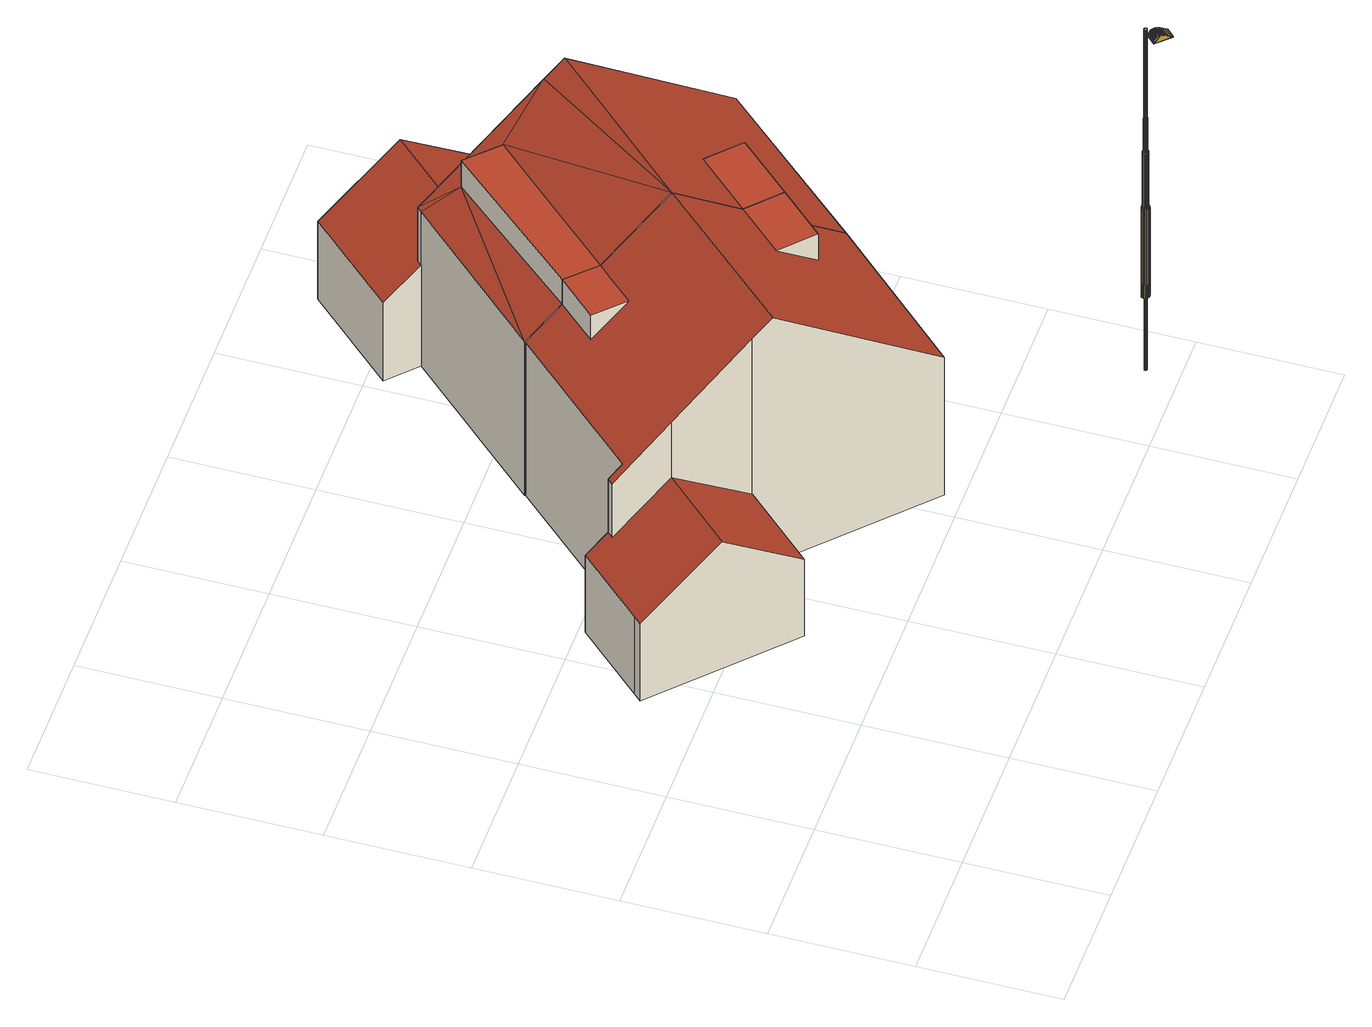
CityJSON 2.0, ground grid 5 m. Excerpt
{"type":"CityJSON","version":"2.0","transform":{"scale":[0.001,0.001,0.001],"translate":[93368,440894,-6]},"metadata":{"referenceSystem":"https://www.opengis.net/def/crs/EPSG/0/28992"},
"CityObjects":{
"building1":{"type":"Building","attributes":{"yearOfConstruction":1935,"statusOmschr":"Pand in gebruik","hoogste_bouwlaag":2,"aantalBouwlagen":4,"laagste_bouwlaag":1,"typeOmschr":"kop van een rij"},"address":[{"CountryName":"Nederland","LocalityName":"Rotterdam","ThoroughfareNumber":"213","ThoroughfareName":"Straatweg","PostalCode":"3054AE"}],"geometry":[{"type":"Solid","lod":"2","boundaries":[[[[0,1,2]],[[3,4,5]],[[6,7,8,9]],[[7,10,11,8]],[[11,10,12,13,14,15]],[[12,16,17,13]],[[16,18,19,17]],[[20,21,19,18,22]],[[23,20,22,24]],[[25,26,27,28]],[[29,30,31,25,28,6,9,32,33,34,35]],[[14,36,37,15]],[[30,0,2,31]],[[38,39,23,24,27,26]],[[40,37,36,41]],[[39,40,41,23]],[[32,5,4,33]],[[3,5,32,9,8,11,15,37,40,39,38,35,34]],[[36,14,13,17,19,21,41]],[[2,1,29,35,38,26,25,31]],[[29,1,0,30]],[[41,21,20,23]],[[33,4,3,34]],[[28,27,24,22,18,16,12,10,7,6]]]],"semantics":{"surfaces":[{"type":"WallSurface"},{"type":"RoofSurface"},{"type":"GroundSurface"}],"values":[[0,0,0,0,0,0,0,0,0,0,0,0,0,0,0,0,0,1,1,1,1,1,1,2]]}}]},
"building2":{"type":"Building","attributes":{"yearOfConstruction":1935,"statusOmschr":"Pand in gebruik","hoogste_bouwlaag":2,"aantalBouwlagen":3,"laagste_bouwlaag":0,"typeOmschr":"tussenpand"},"address":[{"CountryName":"Nederland","LocalityName":"Rotterdam","ThoroughfareNumber":"215","ThoroughfareName":"Straatweg","PostalCode":"3054AE"}],"geometry":[{"type":"Solid","lod":"2","boundaries":[[[[42,43,44]],[[45,46,47]],[[48,49,50,51]],[[52,50,49,53]],[[29,35,34,33,32,9,54,55,25,31,30]],[[56,25,55,57]],[[58,59,60,61]],[[58,61,48,51,62]],[[42,30,31,43]],[[46,32,33,47]],[[52,53,54,9,63]],[[64,52,63,65]],[[56,57,60,59,66,67]],[[68,64,65,69]],[[59,68,69,66]],[[46,9,32]],[[46,63,9]],[[46,65,63]],[[45,69,46]],[[45,34,35]],[[66,45,35]],[[69,65,46]],[[66,69,45]],[[67,66,35]],[[25,56,67,35,29,44,43,31]],[[44,29,30,42]],[[47,33,34,45]],[[62,51,50,52,64,68]],[[62,68,59,58]],[[60,57,55,54,53,49,48,61]]]],"semantics":{"surfaces":[{"type":"WallSurface"},{"type":"RoofSurface"},{"type":"GroundSurface"}],"values":[[0,0,0,0,0,0,0,0,0,0,0,0,0,0,0,1,1,1,1,1,1,1,1,1,1,1,1,1,1,2]]}}]},
"cityfurniture1":{"type":"CityFurniture","attributes":{"Lichtpunttype":"Straatverlichting","Brondatum":"12-06-2019","Buurt_nummer":"62","Masttype":"TRAMMAST LPH 10M","Lamptype":"CPO-TW 140W KL.728","Buurtnaam":"Hillegersberg Noord","Nummer":"16","Uithoudertype":"UITHOUDER OV CONVERSIEMODEL","Geplaatst_op":"02-12-2010","Wijknummer":"6","Nivo":"0","Datum_laatste_mutatie":"07-06-2019","Straatnaam":"Straatweg","Thema":"Lichtmasten","Beheerobject":"71935/OVL-016","Armatuurtype":"4767 ARM SGS 453 1X CPO-TW 140W K EB OC FG EVSA VLAK GLAS LS-6","Objecthoogte":"10","Klasse":"Verbindingsweg 2-zijdig","Wijknaam":"Hillegersberg-Schiebroek"},"geometry":[{"type":"MultiSurface","lod":"2","boundaries":[[[70,71,72,73]],[[74,70,73,75]],[[76,74,75,77]],[[78,76,77,79]],[[80,78,79,81]],[[82,80,81,83]],[[84,82,83,85]],[[86,84,85,87]],[[88,86,87,89]],[[90,88,89,91]],[[92,90,91,93]],[[94,92,93,95]],[[96,94,95,97]],[[98,96,97,99]],[[100,98,99,101]],[[102,100,101,103]],[[104,102,103,105]],[[106,104,105,107]],[[108,106,107,109]],[[110,108,109,111]],[[112,110,111,113]],[[114,112,113,115]],[[116,114,115,117]],[[71,116,117,72]],[[116,71,70,74,76,78,80,82,84,86,88,90,92,94,96,98,100,102,104,106,108,110,112,114]]]}]},
"cityfurniture2":{"type":"CityFurniture","attributes":{"Lichtpunttype":"Straatverlichting","Brondatum":"12-06-2019","Buurt_nummer":"62","Masttype":"TRAMMAST LPH 10M","Lamptype":"CPO-TW 140W KL.728","Buurtnaam":"Hillegersberg Noord","Nummer":"16","Uithoudertype":"UITHOUDER OV CONVERSIEMODEL","Geplaatst_op":"02-12-2010","Wijknummer":"6","Nivo":"0","Datum_laatste_mutatie":"07-06-2019","Straatnaam":"Straatweg","Thema":"Lichtmasten","Beheerobject":"71935/OVL-016","Armatuurtype":"4767 ARM SGS 453 1X CPO-TW 140W K EB OC FG EVSA VLAK GLAS LS-6","Objecthoogte":"10","Klasse":"Verbindingsweg 2-zijdig","Wijknaam":"Hillegersberg-Schiebroek"},"geometry":[{"type":"MultiSurface","lod":"2","boundaries":[[[118,119,120,121]],[[122,123,124,125]],[[126,127,128,129]],[[130,131,119,118]],[[132,133,134,135]],[[135,134,127,126]],[[121,120,123,122]],[[129,128,131,130]],[[136,126,129,137]],[[138,118,121,139]],[[140,141,142,143]],[[144,145,146,147]],[[148,149,150,151]],[[137,129,130,152]],[[153,154,141,140]],[[147,146,155,156]],[[152,130,118,138]],[[157,158,145,144]],[[159,122,125,160]],[[161,132,135,162]],[[163,164,149,148]],[[139,121,122,159]],[[162,135,126,136]],[[151,150,133,132]],[[165,166,164,163]],[[167,168,154,153]],[[156,155,168,167]],[[160,125,158,157]],[[141,169,170,142]],[[125,124,171,158]],[[172,173,174,175]],[[176,177,173,172]],[[146,178,179,155]],[[180,181,177,176]],[[182,183,181,180]],[[184,185,183,182]],[[168,186,187,154]],[[155,179,186,168]],[[154,187,169,141]],[[188,189,166,165]],[[175,174,189,188]],[[145,190,178,146]],[[142,170,185,184]],[[158,171,190,145]],[[191,192,193,194]],[[195,196,197,198]],[[199,200,201,202]],[[203,204,205,206]],[[207,208,209,210]],[[210,209,211,212]],[[198,197,213,214]],[[215,216,196,195]],[[217,218,219,220]],[[202,201,221,222]],[[212,211,192,191]],[[223,224,216,215]],[[225,226,224,223]],[[206,205,226,225]],[[222,221,204,203]],[[227,228,200,199]],[[220,219,228,227]],[[192,229,230,193]],[[208,231,232,209]],[[233,234,235,236]],[[196,237,238,197]],[[239,240,241,242]],[[243,244,231,208]],[[205,245,246,226]],[[242,241,247,248]],[[249,250,251,252]],[[209,232,253,211]],[[211,253,229,192]],[[216,254,237,196]],[[236,235,218,217]],[[252,251,240,239]],[[204,255,245,205]],[[197,238,256,213]],[[257,258,234,233]],[[248,247,258,257]],[[226,246,259,224]],[[214,213,244,243]],[[224,259,254,216]],[[193,230,250,249]],[[260,261,262,263]],[[264,265,266,267]],[[268,269,270,271]],[[272,273,261,260]],[[271,270,265,264]],[[274,275,276,277]],[[263,262,269,268]],[[278,279,280,281]],[[281,280,275,274]],[[267,266,282,283]],[[277,276,273,272]],[[284,260,263,285]],[[210,278,281,207]],[[283,282,286,287]],[[288,264,267,289]],[[287,286,290,291]],[[292,293,294,295]],[[295,294,296,297]],[[298,299,300,301]],[[301,300,302,303]],[[303,302,304,305]],[[305,304,306,307]],[[307,306,308,309]],[[310,268,271,311]],[[297,296,279,278]],[[285,263,268,310]],[[312,277,272,313]],[[314,315,316,317]],[[291,290,315,314]],[[317,316,318,319]],[[319,318,320,321]],[[321,320,299,298]],[[309,308,322,323]],[[324,274,277,312]],[[313,272,260,284]],[[311,271,264,288]],[[323,322,293,292]],[[207,281,274,324]],[[325,307,309,326]],[[327,301,303,328]],[[329,283,287,330]],[[331,314,317,332]],[[285,215,195,284]],[[333,298,301,327]],[[328,303,305,334]],[[212,297,278,210]],[[330,287,291,335]],[[335,291,314,331]],[[336,319,321,337]],[[332,317,319,336]],[[194,292,295,191]],[[334,305,307,325]],[[289,267,283,329]],[[326,309,323,338]],[[284,195,198,313]],[[191,295,297,212]],[[338,323,292,194]],[[337,321,298,333]],[[313,198,214,312]],[[332,220,227,331]],[[328,248,257,327]],[[326,252,239,325]],[[336,217,220,332]],[[289,203,206,288]],[[335,199,202,330]],[[337,236,217,336]],[[310,223,215,285]],[[311,225,223,310]],[[338,249,252,326]],[[288,206,225,311]],[[329,222,203,289]],[[312,214,243,324]],[[331,227,199,335]],[[334,242,248,328]],[[327,257,233,333]],[[330,202,222,329]],[[324,243,208,207]],[[325,239,242,334]],[[194,193,249,338]],[[296,294,293,322,308,306,304,302,300,299,320,318,316,315,290,286,282,266,265,270,269,262,261,273,276,275,280,279]],[[234,339,340,235]],[[241,341,342,247]],[[240,343,341,241]],[[230,344,345,250]],[[219,346,347,228]],[[231,348,349,232]],[[201,350,351,221]],[[213,256,352,244]],[[251,353,343,240]],[[258,354,339,234]],[[244,352,348,231]],[[235,340,355,218]],[[229,356,344,230]],[[221,351,255,204]],[[247,342,354,258]],[[250,345,353,251]],[[200,357,350,201]],[[228,347,357,200]],[[218,355,346,219]],[[342,147,156,354]],[[341,144,147,342]],[[354,156,167,339]],[[232,349,358,253]],[[346,143,359,347]],[[340,153,140,355]],[[343,157,144,341]],[[351,360,361,255]],[[253,358,356,229]],[[245,362,363,246]],[[347,359,364,357]],[[238,365,161,256]],[[255,361,362,245]],[[339,167,153,340]],[[237,366,365,238]],[[254,367,366,237]],[[350,368,360,351]],[[355,140,143,346]],[[357,364,368,350]],[[246,363,369,259]],[[259,369,367,254]],[[353,160,157,343]],[[256,161,162,352]],[[348,136,137,349]],[[143,142,184,359]],[[364,182,180,368]],[[349,137,152,358]],[[365,151,132,161]],[[360,176,172,361]],[[344,139,159,345]],[[369,165,163,367]],[[362,175,188,363]],[[358,152,138,356]],[[368,180,176,360]],[[345,159,160,353]],[[352,162,136,348]],[[366,148,151,365]],[[367,163,148,366]],[[363,188,165,369]],[[356,138,139,344]],[[361,172,175,362]],[[359,184,182,364]],[[370,371,372,373]],[[374,375,376,377]],[[378,379,380]],[[373,372,381,382]],[[383,384,385]],[[386,387,388,389]],[[378,390,391,392]],[[393,394,395,396]],[[377,376,397,398]],[[389,388,375,374]],[[385,399,383]],[[400,401,394,393]],[[398,397,402,403]],[[404,405,406,407]],[[396,395,385,384]],[[408,409,410,411]],[[411,410,412,413]],[[413,412,405,404]],[[380,392,378]],[[407,406,371,370]],[[403,402,401,400]],[[382,381,387,386]],[[414,415,416,417]],[[418,419,415,414]],[[420,421,422]],[[421,423,422]],[[421,424,423]],[[425,426,419,418]],[[427,428,416,415,419,426,429,430,431,432,433,434],[435,436,421,420,437,438]],[[421,436,439,424]],[[424,440,423]],[[424,428,427,440]],[[440,427,434,423]],[[417,416,428,424]],[[441,429,426,425]],[[442,406,405,443]],[[444,371,406,442]],[[445,381,372,446]],[[447,387,381,445]],[[446,372,371,444]],[[448,388,387,447]],[[449,450,451,452]],[[453,454,455,380]],[[456,457,454,453]],[[458,459,460,461]],[[462,463,464,465]],[[459,462,465,460]],[[466,458,461,467]],[[333,233,236,337]],[[468,469,470,471]],[[472,473,474,475]],[[473,468,471,474]],[[476,477,478,479]],[[480,481,482,483]],[[484,476,479,485]],[[486,487,488,489]],[[490,480,483,491]],[[492,466,467,493]],[[494,495,496,497]],[[481,494,497,482]],[[498,499,500,501]],[[487,490,491,488]],[[499,484,485,500]],[[502,503,504,505]],[[477,502,505,478]],[[506,498,501,507]],[[495,508,509,496]],[[503,492,493,504]],[[510,511,512,513]],[[514,510,513,515]],[[516,514,515,517]],[[518,519,520,521]],[[522,523,524,525]],[[523,526,527,524]],[[511,522,525,512]],[[528,529,530,531]],[[532,533,534,535]],[[536,537,538,539]],[[533,540,541,534]],[[542,543,544,545]],[[529,546,547,530]],[[548,549,550,551]],[[552,553,554,555]],[[526,536,539,527]],[[556,532,535,557]],[[553,528,531,554]],[[558,548,551,559]],[[537,552,555,538]],[[549,556,557,550]],[[543,560,561,544]],[[560,558,559,561]],[[562,563,564,565]],[[566,567,568,569]],[[570,571,572,573]],[[571,562,565,572]],[[574,518,521,575]],[[563,566,569,564]],[[567,574,575,568]],[[576,577,578,579]],[[580,581,582,583]],[[584,585,586,587]],[[577,588,589,578]],[[590,591,592,593]],[[581,594,595,582]],[[469,596,597,470]],[[585,570,573,586]],[[598,590,593,599]],[[600,576,579,601]],[[591,584,587,592]],[[596,602,603,597]],[[602,600,601,603]],[[604,580,583,605]],[[588,604,605,589]],[[606,394,401,607]],[[608,395,394,606]],[[609,385,395,608]],[[391,399,385,609]],[[610,611,612,613]],[[435,614,425]],[[615,616,617]],[[422,618,619]],[[620,621,437,420]],[[621,620,611,610]],[[438,437,614]],[[420,422,619]],[[611,620,420,421]],[[417,424,439,435]],[[435,438,614]],[[425,418,414]],[[619,614,437,420]],[[435,414,417]],[[614,441,425]],[[615,617,435,438,610,613,622]],[[435,425,414]],[[623,624,457,456]],[[625,626,627,628]],[[629,409,630,631]],[[628,627,624,623]],[[631,630,626,625]],[[632,410,409,629]],[[443,405,412,633]],[[633,412,410,632]],[[634,635,636,637]],[[638,639,640,641]],[[642,643,644,645]],[[646,647,648,649]],[[650,651,652,653]],[[654,650,653,655]],[[656,657,658,659]],[[660,654,655,661]],[[643,660,661,644]],[[639,662,663,640]],[[647,634,637,648]],[[635,638,641,636]],[[664,646,649,665]],[[651,664,665,652]],[[666,656,659,667]],[[668,669,670,671]],[[672,666,667,673]],[[674,675,676,677]],[[678,679,680,681]],[[682,683,684,685]],[[675,668,671,676]],[[686,687,688,689]],[[690,672,673,691]],[[692,693,694,695]],[[693,686,689,694]],[[679,690,691,680]],[[696,678,681,697]],[[540,692,695,541]],[[683,696,697,684]],[[669,682,685,670]],[[698,699,700,701]],[[702,703,704,705]],[[706,707,708,709]],[[703,710,711,704]],[[712,713,714,715]],[[713,716,717,714]],[[718,698,701,719]],[[707,712,715,708]],[[716,720,721,717]],[[720,718,719,721]],[[722,706,709,723]],[[724,725,726,727]],[[728,724,727,729]],[[730,722,723,731]],[[710,730,731,711]],[[614,430,429,441]],[[618,432,431,619]],[[732,455,733]],[[733,455,454,734]],[[735,624,627,736]],[[383,737,732,399]],[[619,431,430,614]],[[733,737,732]],[[423,434,433,422]],[[738,739,626]],[[422,433,432,618]],[[630,409,408]],[[740,457,624,735]],[[734,454,457,740]],[[626,630,738]],[[408,738,630]],[[736,627,626,739]],[[378,741,379]],[[742,609,608,743]],[[391,609,742]],[[742,390,391]],[[607,401,402,744]],[[744,402,397,745]],[[746,376,375,747]],[[747,375,388,448]],[[745,397,376,746]],[[748,486,489,749]],[[750,751,752,753]],[[754,755,756,757]],[[758,759,760,761]],[[751,762,763,752]],[[755,750,753,756]],[[762,748,749,763]],[[764,765,766,767]],[[768,769,770,771]],[[612,772,622,613]],[[773,758,761,774]],[[775,773,774,776]],[[777,768,771,778]],[[610,438,437,621]],[[769,779,780,770]],[[781,764,767,782]],[[783,784,785,786]],[[784,777,778,785]],[[765,783,786,766]],[[779,787,788,780]],[[772,616,622]],[[787,775,776,788]],[[612,611,421,436,439,789,616,772]],[[615,622,616]],[[789,617,616]],[[617,789,435]],[[439,435,789]],[[790,632,629,791]],[[792,446,444,793]],[[794,633,632,790]],[[795,445,446,792]],[[796,447,445,795]],[[797,623,456,798]],[[799,628,623,797]],[[800,747,448,741]],[[801,746,747,800]],[[802,606,607,803]],[[804,744,745,805]],[[743,608,606,802]],[[798,456,453,806]],[[807,442,443,808]],[[793,444,442,807]],[[805,745,746,801]],[[791,629,631,809]],[[806,453,380,379]],[[809,631,625,810]],[[810,625,628,799]],[[741,448,447,796]],[[808,443,633,794]],[[803,607,744,804]],[[737,733,389]],[[389,374,377,398,403,400,393,396,384,737]],[[811,812,813,814]],[[814,813,450,449]],[[815,816,812,811]],[[452,817,818,815,811,814,449]],[[819,820,821,822]],[[823,824,825,826]],[[818,827,816,815]],[[817,828,827,818]],[[828,451,450,813,812,816,827]],[[829,830,831,832]],[[824,833,834,825]],[[452,451,828,817]],[[835,836,837,838]],[[839,819,822,840]],[[725,823,826,726]],[[836,829,832,837]],[[830,841,842,831]],[[833,835,838,834]],[[841,839,840,842]],[[380,455,732,392]],[[739,408,411,413,404,407,370,373,382,386,389,733,734,740,735,736]],[[739,738,408]],[[378,390,742]],[[742,743,802,803,804,805,801,800,741,378]],[[737,384,383]],[[809,810,799,797,798,806,379,741,796,795,792,793,807,808,794,790,791]]]}]}
},
"vertices":[
[13952,9288,13059],[12821,10341,13053],[13952,9288,11891],[9216,14177,13045],[8183,15140,13069],[8183,15140,11984],[8459,17451,4026],[8421,17409,4026],[8421,17409,10922],[8459,17451,10921],[4070,12760,4026],[4070,12760,10944],[3040,13710,4026],[3040,13710,7484],[3670,13129,8118],[3670,13129,10526],[831,11349,4026],[831,11349,7501],[560,11060,4026],[560,11060,7503],[4990,6920,7493],[2768,8997,9742],[4990,6920,4026],[7320,9410,7508],[7320,9410,4026],[17080,9330,10148],[12490,4570,10265],[12490,4570,4026],[17080,9330,4026],[14310,11939,13066],[15435,10880,13095],[15435,10880,11881],[9459,16509,11974],[9459,16509,13103],[10487,15541,13057],[12403,13736,15075],[3476,12922,8120],[3476,12922,10528],[7881,8885,15108],[7320,9410,14519],[5101,11458,12204],[5101,11458,9740],
[17251,12813,13060],[17251,12813,11880],[16126,13867,13049],[14823,20196,13052],[13695,21252,11887],[13695,21252,13081],[15033,26527,3974],[12090,23380,3974],[12090,23380,7502],[15033,26527,7486],[13110,22420,8536],[13110,22420,3974],[8459,17451,3974],[17080,9330,3974],[21820,14550,10230],[21820,14550,3974],[19441,22379,7506],[16660,19410,7509],[16660,19410,3974],[19441,22379,3974],[17252,24439,9734],[13110,22420,10949],[13267,22588,8535],[13267,22588,10949],[16660,19410,14513],[17222,18881,15104],[14461,21470,9742],[14461,21470,12203],
[23305,1225,3840],[23315,1233,3840],[23315,1233,507],[23305,1225,507],[23297,1215,3840],[23297,1215,507],[23292,1203,3840],[23292,1203,507],[23290,1190,3840],[23290,1190,507],[23292,1177,3840],[23292,1177,507],[23297,1165,3840],[23297,1165,507],[23305,1155,3840],[23305,1155,507],[23315,1147,3840],[23315,1147,507],[23327,1142,3840],[23327,1142,507],[23340,1140,3840],[23340,1140,507],[23353,1142,3840],[23353,1142,507],[23365,1147,3840],[23365,1147,507],[23375,1155,3840],[23375,1155,507],[23383,1165,3840],[23383,1165,507],[23388,1177,3840],[23388,1177,507],[23390,1190,3840],[23390,1190,507],[23388,1203,3840],[23388,1203,507],[23383,1215,3840],[23383,1215,507],[23375,1225,3840],[23375,1225,507],[23365,1233,3840],[23365,1233,507],[23353,1238,3840],[23353,1238,507],[23340,1240,3840],[23340,1240,507],[23327,1238,3840],[23327,1238,507],
[23473,1140,4441],[23473,1140,3841],[23481,1171,3841],[23481,1171,4441],[23483,1202,4441],[23483,1202,3841],[23478,1234,3841],[23478,1234,4441],[23407,1068,4441],[23407,1068,3841],[23434,1086,3841],[23434,1086,4441],[23456,1111,4441],[23456,1111,3841],[23347,1051,4441],[23347,1051,3841],[23378,1056,3841],[23378,1056,4441],[23407,1068,7841],[23434,1086,7841],[23473,1140,7841],[23481,1171,7841],[23300,1334,7841],[23300,1334,4441],[23271,1321,4441],[23271,1321,7841],[23448,1290,7841],[23448,1290,4441],[23423,1312,4441],[23423,1312,7841],[23284,1062,4441],[23284,1062,3841],[23315,1053,3841],[23315,1053,4441],[23456,1111,7841],[23331,1339,7841],[23331,1339,4441],[23394,1328,4441],[23394,1328,7841],[23466,1263,7841],[23466,1263,4441],[23483,1202,7841],[23478,1234,7841],[23347,1051,7841],[23378,1056,7841],[23255,1078,4441],[23255,1078,3841],[23231,1100,4441],[23231,1100,3841],[23363,1337,7841],[23363,1337,4441],[23300,1334,3841],[23271,1321,3841],[23466,1263,3841],[23195,1187,4441],[23195,1187,3841],[23201,1156,3841],[23201,1156,4441],[23197,1219,4441],[23197,1219,3841],[23423,1312,3841],[23394,1328,3841],[23206,1250,4441],[23206,1250,3841],[23222,1279,4441],[23222,1279,3841],[23244,1304,4441],[23244,1304,3841],[23363,1337,3841],[23331,1339,3841],[23212,1127,4441],[23212,1127,3841],[23448,1290,3841],[23412,1164,11841],[23412,1164,10441],[23417,1180,10441],[23417,1180,11841],[23313,1123,10441],[23300,1094,10341],[23322,1087,10341],[23330,1118,10441],[23281,1237,10441],[23253,1256,10341],[23241,1234,10341],[23272,1221,10441],[23266,1189,10441],[23233,1187,10341],[23237,1164,10341],[23269,1172,10441],[23378,1126,11841],[23378,1126,10441],[23392,1136,10441],[23392,1136,11841],[23403,1149,10441],[23403,1149,11841],[23347,1085,10341],[23346,1117,10441],[23298,1132,10441],[23278,1106,10341],[23321,1266,10441],[23312,1297,10341],[23290,1289,10341],[23306,1259,10441],[23235,1211,10341],[23267,1205,10441],[23285,1143,10441],[23260,1122,10341],[23275,1157,10441],[23246,1142,10341],[23292,1250,10441],[23270,1275,10341],[23441,1152,10341],[23447,1175,10341],[23393,1099,10341],[23412,1112,10341],[23355,1268,10441],[23359,1300,10341],[23336,1301,10341],[23338,1268,10441],[23300,1094,7941],[23322,1087,7941],[23409,1229,10441],[23436,1245,10341],[23422,1265,10341],[23399,1243,10441],[23363,1120,10441],[23371,1089,10341],[23237,1164,7941],[23246,1142,7941],[23404,1282,10341],[23386,1254,10441],[23418,1197,10441],[23449,1199,10341],[23445,1222,10341],[23415,1214,10441],[23429,1130,10341],[23278,1106,7941],[23233,1187,7941],[23347,1085,7941],[23371,1263,10441],[23382,1294,10341],[23260,1122,7941],[23321,1140,11891],[23321,1140,15891],[23309,1146,15891],[23309,1146,11891],[23287,1177,11891],[23287,1177,15891],[23285,1190,15891],[23285,1190,11891],[23299,1155,11891],[23299,1155,15891],[23291,1166,15891],[23291,1166,11891],[23333,1136,11891],[23333,1136,15891],[23358,1138,11891],[23358,1138,15891],[23345,1136,15891],[23345,1136,11891],[23380,1149,11891],[23380,1149,15891],[23369,1142,15891],[23369,1142,11891],[23286,1202,15891],[23286,1202,11891],[23313,1123,11841],[23298,1132,11841],[23289,1214,15891],[23289,1214,11891],[23269,1172,11841],[23266,1189,11841],[23296,1226,15891],[23296,1226,11891],[23399,1183,11891],[23399,1183,15891],[23395,1171,15891],[23395,1171,11891],[23389,1159,15891],[23389,1159,11891],[23352,1249,11891],[23352,1249,15891],[23364,1246,15891],[23364,1246,11891],[23376,1239,15891],[23376,1239,11891],[23385,1231,15891],[23385,1231,11891],[23393,1220,15891],[23393,1220,11891],[23397,1209,15891],[23397,1209,11891],[23285,1143,11841],[23275,1157,11841],[23346,1117,11841],[23330,1118,11841],[23304,1236,11891],[23304,1236,15891],[23315,1244,15891],[23315,1244,11891],[23326,1248,15891],[23326,1248,11891],[23340,1250,15891],[23340,1250,11891],[23400,1196,15891],[23400,1196,11891],[23363,1120,11841],[23409,1229,11841],[23415,1214,11841],[23371,1263,11841],[23386,1254,11841],[23267,1205,11841],[23272,1221,11841],[23292,1250,11841],[23306,1259,11841],[23355,1268,11841],[23399,1243,11841],[23281,1237,11841],[23321,1266,11841],[23338,1268,11841],[23418,1197,11841],[23359,1300,7941],[23336,1301,7941],[23422,1265,7941],[23404,1282,7941],[23436,1245,7941],[23447,1175,7941],[23449,1199,7941],[23290,1289,7941],[23270,1275,7941],[23393,1099,7941],[23412,1112,7941],[23241,1234,7941],[23235,1211,7941],[23371,1089,7941],[23445,1222,7941],[23382,1294,7941],[23312,1297,7941],[23441,1152,7941],[23253,1256,7941],[23429,1130,7941],[23244,1304,7841],[23197,1219,7841],[23195,1187,7841],[23201,1156,7841],[23212,1127,7841],[23222,1279,7841],[23315,1053,7841],[23284,1062,7841],[23255,1078,7841],[23206,1250,7841],[23231,1100,7841],[23730,1109,15553],[23722,1102,15558],[23741,1083,15566],[23748,1090,15560],[23840,996,15556],[23838,984,15562],[23867,955,15547],[23868,968,15542],[23356,912,15302],[23357,911,15313],[23358,924,15305],[23761,1061,15571],[23768,1069,15565],[24113,723,15302],[24101,735,15323],[24112,709,15317],[23790,1046,15566],[23785,1037,15572],[23811,1011,15570],[23814,1022,15564],[23819,437,15302],[23845,425,15302],[23358,925,15302],[23980,855,15454],[23984,836,15455],[24054,767,15383],[24046,790,15387],[23897,925,15528],[23896,940,15524],[24124,697,15302],[23953,882,15479],[23956,864,15481],[23927,894,15506],[23925,910,15503],[23702,1138,15532],[23693,1133,15536],[23706,1119,15548],[23714,1124,15543],[23678,1164,15493],[23667,1161,15495],[23674,1152,15510],[23685,1156,15507],[23683,1144,15524],[23693,1148,15520],[23841,410,15304],[23841,410,15297],[23855,415,15297],[23855,415,15304],[23827,415,15304],[23827,415,15297],[23677,1076,15297],[23802,1011,15297],[23659,1203,15304],[24134,716,15304],[24134,688,15304],[23352,902,15304],[23352,902,15297],[24140,701,15297],[24134,688,15297],[23346,917,15297],[23352,930,15297],[23631,1203,15297],[23645,1209,15297],[23659,1203,15297],[24134,716,15297],[23828,458,15297],[24091,716,15297],[23478,882,15297],[23539,754,15297],[24091,715,15297],[24140,701,15304],[23346,917,15304],[23433,853,15548],[23420,866,15536],[23449,837,15558],[23489,796,15571],[23468,817,15566],[23513,772,15572],[23538,746,15570],[23540,800,15408],[23755,1010,15408],[23760,1005,15424],[23545,795,15424],[23358,924,15308],[23638,1196,15308],[23638,1196,15305],[23365,919,15389],[23642,1189,15389],[23718,921,15571],[23745,893,15563],[23751,899,15563],[23723,926,15571],[23773,863,15548],[23803,833,15530],[23808,839,15530],[23779,869,15548],[23692,946,15573],[23698,952,15573],[23569,1049,15511],[23578,1041,15525],[23583,1047,15525],[23575,1055,15511],[23554,1065,15480],[23561,1058,15496],[23566,1064,15496],[23559,1071,15480],[23599,1042,15537],[23613,1028,15549],[23618,1034,15549],[23605,1047,15537],[23704,958,15573],[23729,932,15571],[23735,938,15571],[23709,963,15573],[23589,1052,15525],[23595,1058,15525],[23640,1023,15559],[23659,1004,15567],[23665,1009,15567],[23646,1029,15559],[23680,982,15572],[23685,987,15572],[23668,970,15572],[23674,976,15572],[23756,904,15563],[23785,874,15548],[23790,880,15548],[23762,910,15563],[23573,1069,15496],[23580,1061,15511],[23586,1066,15511],[23578,1074,15496],[23629,1012,15559],[23648,992,15567],[23654,998,15567],[23635,1017,15559],[23565,1076,15480],[23571,1082,15480],[23814,845,15530],[23820,850,15530],[23546,1027,15511],[23555,1018,15525],[23560,1024,15525],[23552,1033,15511],[23538,1036,15496],[23544,1041,15496],[23531,1043,15480],[23537,1048,15480],[23750,841,15548],[23780,811,15530],[23786,816,15530],[23756,846,15548],[23565,1008,15537],[23578,995,15549],[23584,1000,15549],[23570,1014,15537],[23595,978,15559],[23601,984,15559],[23710,860,15563],[23739,829,15548],[23745,835,15548],[23717,865,15563],[23590,937,15567],[23611,914,15572],[23617,920,15572],[23596,943,15567],[23614,959,15567],[23634,937,15572],[23640,942,15572],[23620,964,15567],[23635,891,15573],[23640,896,15573],[23507,1021,15480],[23515,1013,15496],[23521,1019,15496],[23513,1026,15480],[23768,800,15530],[23774,806,15530],[23542,986,15537],[23555,972,15549],[23561,978,15549],[23548,992,15537],[23657,913,15573],[23683,887,15571],[23689,893,15571],[23663,919,15573],[23571,956,15559],[23577,962,15559],[23532,996,15525],[23538,1002,15525],[23523,1005,15511],[23529,1011,15511],[23625,970,15567],[23646,948,15572],[23651,954,15572],[23631,976,15567],[23669,925,15573],[23695,898,15571],[23701,904,15571],[23675,930,15573],[23590,1006,15549],[23606,989,15559],[23612,995,15559],[23596,1011,15549],[23722,870,15563],[23728,876,15563],[23637,981,15567],[23657,959,15572],[23663,965,15572],[23642,987,15567],[23734,882,15563],[23762,852,15548],[23767,858,15548],[23739,887,15563],[23566,1030,15525],[23576,1020,15537],[23582,1025,15537],[23572,1035,15525],[23681,935,15573],[23687,941,15573],[23549,1047,15496],[23558,1038,15511],[23563,1044,15511],[23555,1052,15496],[23791,822,15530],[23797,828,15530],[23588,1030,15537],[23594,1036,15537],[23542,1054,15480],[23548,1059,15480],[23618,1000,15559],[23623,1006,15559],[23601,1017,15549],[23607,1022,15549],[23706,909,15571],[23712,915,15571],[23709,568,15455],[23682,597,15481],[23778,496,15383],[23834,436,15317],[23544,749,15460],[23808,1006,15460],[23964,845,15441],[23701,588,15441],[23352,930,15304],[23773,515,15367],[24041,766,15361],[23797,489,15337],[23645,1209,15304],[23631,1203,15304],[23682,1071,15460],[23483,877,15460],[23736,552,15406],[23368,917,15416],[23644,1186,15416],[23378,907,15461],[23654,1176,15461],[23648,1181,15440],[23372,913,15440],[23393,893,15495],[23660,1169,15479],[23385,901,15479],[23401,886,15510],[23409,877,15524],[23612,868,15573],[23637,843,15571],[23643,848,15571],[23618,874,15573],[23665,815,15563],[23693,785,15548],[23699,791,15548],[23670,821,15563],[23485,998,15480],[23492,990,15496],[23498,996,15496],[23490,1004,15480],[23568,914,15567],[23588,892,15572],[23594,897,15572],[23573,920,15567],[23519,963,15537],[23532,950,15549],[23538,956,15549],[23525,969,15537],[23509,974,15525],[23514,980,15525],[23704,796,15548],[23734,766,15530],[23739,772,15530],[23710,802,15548],[23500,983,15511],[23506,988,15511],[23722,755,15530],[23728,761,15530],[23549,934,15559],[23554,939,15559],[23676,826,15563],[23682,832,15563],[23511,994,15511],[23520,985,15525],[23526,991,15525],[23517,1000,15511],[23649,854,15571],[23654,860,15571],[23496,1010,15480],[23504,1002,15496],[23509,1007,15496],[23502,1015,15480],[23579,926,15567],[23600,903,15572],[23606,909,15572],[23585,931,15567],[23530,975,15537],[23544,961,15549],[23550,967,15549],[23536,980,15537],[23716,808,15548],[23745,778,15530],[23751,783,15530],[23722,813,15548],[23623,879,15573],[23629,885,15573],[23660,865,15571],[23687,837,15563],[23693,843,15563],[23666,871,15571],[23560,945,15559],[23566,951,15559],[23681,774,15548],[23711,744,15530],[23717,750,15530],[23687,779,15548],[23473,987,15480],[23481,979,15496],[23487,985,15496],[23479,993,15480],[23521,939,15549],[23537,922,15559],[23543,928,15559],[23527,944,15549],[23489,971,15511],[23494,977,15511],[23556,903,15567],[23577,881,15572],[23582,887,15572],[23562,909,15567],[23601,857,15573],[23606,863,15573],[23653,804,15563],[23659,809,15563],[23626,831,15571],[23632,837,15571],[23508,952,15537],[23513,958,15537],[23470,968,15496],[23477,960,15511],[23483,966,15511],[23475,974,15496],[23462,976,15480],[23468,981,15480],[23497,963,15525],[23503,969,15525],[23637,1197,15302],[23649,1198,15313],[23650,1197,15315],[23656,1188,15418],[23660,1183,15440],[23649,1198,15302],[23670,1172,15476],[23665,1178,15460],[23654,1191,15392],[23528,743,15564],[23808,449,15323],[23754,505,15387],[23653,628,15506],[23624,657,15528],[23594,689,15547],[23565,718,15562],[23624,1039,15549],[23630,1045,15549],[23592,1072,15511],[23600,1063,15525],[23606,1069,15525],[23598,1078,15511],[23576,1088,15480],[23584,1080,15496],[23590,1085,15496],[23582,1093,15480],[23728,818,15548],[23756,789,15530],[23762,795,15530],[23733,824,15548],[23611,1053,15537],[23616,1058,15537],[23527,1024,15496],[23535,1016,15511],[23541,1021,15511],[23532,1030,15496],[23583,967,15559],[23602,948,15567],[23607,954,15567],[23589,972,15559],[24000,809,15406],[23699,849,15563],[23705,854,15563],[23671,876,15571],[23677,882,15571],[23567,984,15549],[23572,989,15549],[23623,925,15572],[23629,931,15572],[23519,1032,15480],[23525,1037,15480],[23543,1007,15525],[23553,997,15537],[23559,1003,15537],[23549,1013,15525],[23646,902,15573],[23652,908,15573],[24064,743,15333],[23397,875,15507],[23389,883,15493],[23461,810,15560],[23443,828,15553],[23405,867,15520],[23481,790,15565],[23504,767,15566],[23366,905,15418],[23363,907,15392],[23370,901,15440],[23553,716,15556],[23581,688,15542],[23690,573,15454],[23664,601,15479],[23637,630,15503],[23609,658,15524],[23357,911,15315],[23428,844,15543],[23415,857,15532],[23382,890,15477],[23375,896,15460],[23519,823,15415],[23734,1032,15415],[23744,1022,15404],[23529,813,15404],[23519,823,15433],[23734,1032,15433],[23540,800,15440],[23529,813,15443],[23670,763,15548],[23700,733,15530],[23705,738,15530],[23676,768,15548],[23486,952,15525],[23496,941,15537],[23502,947,15537],[23492,957,15525],[23744,1022,15443],[23755,1010,15440],[23565,870,15572],[23589,846,15573],[23595,851,15573],[23571,876,15572],[23510,927,15549],[23515,933,15549],[23526,911,15559],[23545,892,15567],[23551,898,15567],[23532,917,15559],[23642,792,15563],[23648,798,15563],[23615,820,15571],[23620,826,15571]
]}
